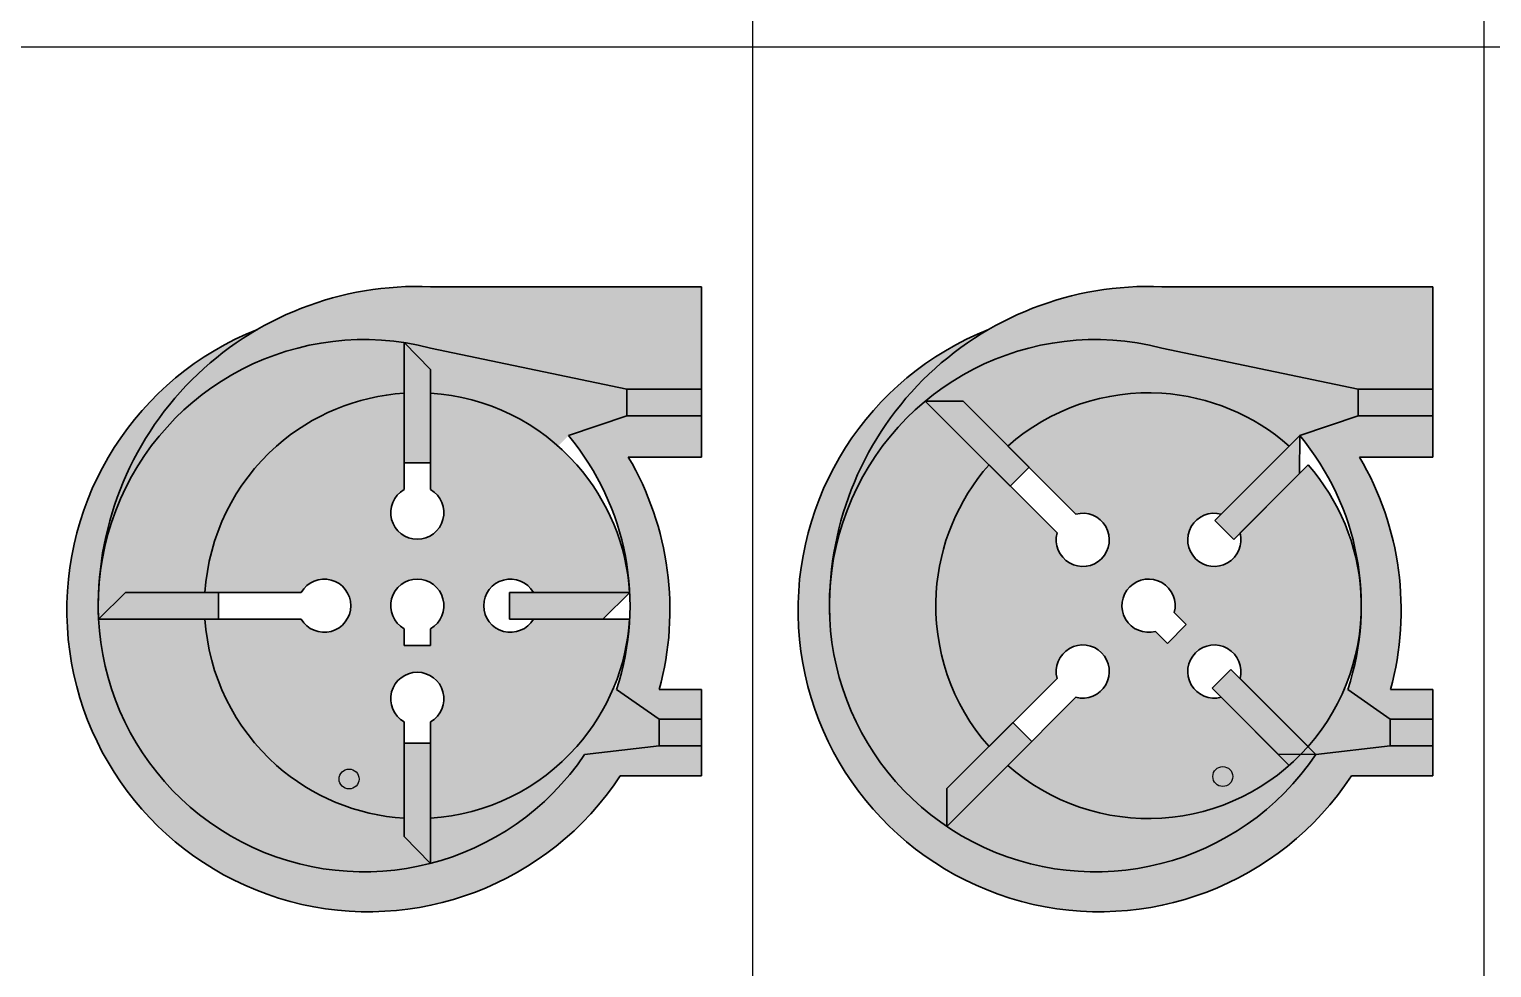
# Model space of a CAD drawing. Header units: millimetres. Extents: x -30196 to -29646, y -21694 to -21274.
# Drawn here: x -29920.6 to -29810.6, y -21511.4 to -21440.9 of the extents above; entities that cross this region are included whole.
import ezdxf

# ---------------------------------------------------------------- set-up
doc = ezdxf.new("R2010")
doc.units = ezdxf.units.MM
doc.layers.add('AM_8', color=1, linetype='Continuous', lineweight=25)

msp = doc.modelspace()

# ---------------------------------------------------------------- hatches: boundary and pattern name
at = {"layer": 'AM_8'}
h = msp.add_hatch(color=4, dxfattribs=at)
edge = h.paths.add_edge_path()
edge.add_line((-29853.19626616816, -21468.81869834606), (-29850.35459195502, -21468.83194543446))
edge.add_line((-29850.35459195502, -21468.83194543446), (-29846.99072980263, -21472.19580758684))
edge.add_arc((-29836.40624679317, -21484.19450415866), 16.00000000000541, 48.58332169860108, 131.4166783015656, ccw=False)
edge.add_line((-29825.82176378375, -21472.19580758681), (-29825.03044098058, -21471.40448478368))
edge.add_line((-29825.03044098058, -21471.40448478368), (-29820.64838037985, -21469.92528988092))
edge.add_line((-29820.64838037985, -21469.92528988092), (-29820.64838037985, -21467.92528988092))
edge.add_line((-29820.64838037985, -21467.92528988092), (-29835.40624679317, -21464.82958742765))
edge.add_arc((-29840.40624679318, -21484.19450415869), 20.00000000000773, 75.52248781405427, 129.7546180542813)
edge = h.paths.add_edge_path()
edge.add_line((-30141.16855270931, -21442.19450415868), (-29701.16855270931, -21442.19450415869))
h = msp.add_hatch(color=8, dxfattribs=at)
edge = h.paths.add_edge_path()
edge.add_line((-29870.03044098053, -21467.92528988092), (-29870.03044098053, -21460.21951980322))
edge.add_line((-29870.03044098053, -21460.21951980322), (-29890.40624679317, -21460.21951980322))
edge.add_arc((-29891.40624679317, -21484.19450415866), 23.9958303636972, 87.6115693426366, 177.6115693424543)
edge.add_arc((-29895.40624679317, -21484.19450415868), 20.00000000000167, 75.52248781405922, 177.1340160170988, ccw=False)
edge.add_line((-29890.40624679317, -21464.82958742765), (-29875.64838037985, -21467.92528988092))
edge.add_line((-29875.64838037985, -21467.92528988092), (-29870.03044098053, -21467.92528988092))
h = msp.add_hatch(color=8, dxfattribs=at)
edge = h.paths.add_edge_path()
edge.add_line((-29815.03044098054, -21467.92528988092), (-29815.03044098054, -21460.21951980322))
edge.add_line((-29815.03044098054, -21460.21951980322), (-29835.40624679318, -21460.21951980322))
edge.add_arc((-29836.40624679318, -21484.19450415866), 23.9958303636972, 87.6115693426366, 177.6115693424543)
edge.add_arc((-29840.40624679318, -21484.19450415868), 20.00000000000167, 75.52248781405922, 177.1340160170988, ccw=False)
edge.add_line((-29835.40624679317, -21464.82958742765), (-29820.64838037985, -21467.92528988092))
edge.add_line((-29820.64838037985, -21467.92528988092), (-29815.03044098054, -21467.92528988092))
h = msp.add_hatch(color=8, dxfattribs=at)
edge = h.paths.add_edge_path()
edge.add_line((-29870.03044098052, -21496.98452353365), (-29870.03044098053, -21494.73452353365))
edge.add_line((-29870.03044098053, -21494.73452353365), (-29873.22577236667, -21494.73452353365))
edge.add_line((-29873.22577236667, -21494.73452353365), (-29878.81852140632, -21495.36801598311))
edge.add_arc((-29895.40541814195, -21484.19201533423), 20.00070333319303, 177.1412554969115, 326.0285050709753, ccw=False)
edge.add_arc((-29891.40624679317, -21484.19450415866), 23.99583036370038, 120.0838597444396, 177.6115693424543, ccw=False)
edge.add_arc((-29895.08547596508, -21484.51756130602), 22.67921142957539, 111.6008538728167, 326.652961886635)
edge.add_line((-29876.14025271799, -21496.98452353365), (-29870.03044098052, -21496.98452353365))
h = msp.add_hatch(color=4, dxfattribs=at)
edge = h.paths.add_edge_path()
edge.add_arc((-29895.40624679317, -21484.19450415869), 20.00000000000453, 81.37307344135498, 177.1340160161292)
edge.add_arc((-29891.40624679317, -21484.19450415863), 23.99583036369888, 177.6115693417065, 182.3884306593368)
edge.add_line((-29915.38123114857, -21485.19450415946), (-29913.36249693654, -21483.19450415867))
edge.add_line((-29913.36249693654, -21483.19450415867), (-29907.37496621584, -21483.19450415866))
edge.add_arc((-29891.40624679316, -21484.19450415867), 16.00000000000811, 93.58332169849552, 176.4166783015038, ccw=False)
edge.add_line((-29892.40624679317, -21468.22578473598), (-29892.40624679318, -21464.4207842254))
h = msp.add_hatch(color=4, dxfattribs=at)
edge = h.paths.add_edge_path()
edge.add_line((-29905.35459195502, -21468.83194543446), (-29901.99072980263, -21472.19580758685))
edge.add_arc((-29891.40624679317, -21484.19450415866), 15.99999999999723, 48.58332169857522, 131.4166783015914, ccw=False)
edge.add_line((-29880.82176378375, -21472.19580758682), (-29880.03044098058, -21471.40448478368))
edge.add_line((-29880.03044098058, -21471.40448478368), (-29875.64838037985, -21469.92528988092))
edge.add_line((-29875.64838037985, -21469.92528988092), (-29875.64838037985, -21467.92528988092))
edge.add_line((-29875.64838037985, -21467.92528988092), (-29890.4062467931, -21464.82958742767))
edge.add_arc((-29895.40624679318, -21484.19450415869), 20.00000000000297, 75.522487813857, 129.754618054296)
edge.add_line((-29908.19626616816, -21468.81869834607), (-29905.35459195502, -21468.83194543446))
h = msp.add_hatch(color=8, dxfattribs=at)
edge = h.paths.add_edge_path()
edge.add_line((-29815.03044098053, -21496.98452353365), (-29815.03044098054, -21494.73452353365))
edge.add_line((-29815.03044098054, -21494.73452353365), (-29818.22577236668, -21494.73452353365))
edge.add_line((-29818.22577236668, -21494.73452353365), (-29823.81852140633, -21495.36801598311))
edge.add_arc((-29840.40541814196, -21484.19201533423), 20.00070333319303, 177.1412554969115, 326.0285050709753, ccw=False)
edge.add_arc((-29836.40624679318, -21484.19450415866), 23.99583036370038, 120.0838597444396, 177.6115693424543, ccw=False)
edge.add_arc((-29840.08547596509, -21484.51756130602), 22.67921142957539, 111.6008538728167, 326.652961886635)
edge.add_line((-29821.14025271799, -21496.98452353365), (-29815.03044098053, -21496.98452353365))
for color, points in [(18, [(-29892.40624679318, -21473.45418666797), (-29890.40624679317, -21473.45418666797), (-29890.40624679318, -21468.22578473598), (-29890.40624679318, -21466.43951843747), (-29892.40624679318, -21464.4207842254), (-29892.40624679318, -21468.22578473598), (-29892.40624679318, -21470.35938536772)]), (4, [(-29870.03044098053, -21467.92528988093), (-29875.64838037985, -21467.92528988093), (-29875.64838037985, -21469.92528988093), (-29870.03044098053, -21469.92528988093)]), (4, [(-29815.03044098054, -21467.92528988092), (-29820.64838037985, -21467.92528988092), (-29820.64838037985, -21469.92528988092), (-29815.03044098054, -21469.92528988092)]), (18, [(-29846.80868604383, -21475.2062784704), (-29845.39447248145, -21473.79206490801), (-29849.09151094234, -21470.09502644715), (-29850.35459195502, -21468.83194543446), (-29853.19626616816, -21468.81869834606), (-29850.50572450471, -21471.50924000952), (-29848.99704102966, -21473.01792348456)]), (6, [(-29831.41802110491, -21477.79206490801), (-29830.00380754253, -21479.20627847038), (-29826.30676908166, -21475.5092400095), (-29825.04368806897, -21474.24615899682), (-29825.03044098058, -21471.40448478368), (-29827.72098264404, -21474.09502644713), (-29829.22966611908, -21475.60370992218)]), (3, [(-29906.34782870604, -21485.19450415867), (-29906.34782870604, -21483.19450415866), (-29911.57623063802, -21483.19450415868), (-29913.36249693654, -21483.19450415867), (-29915.38123114861, -21485.19450415867), (-29911.57623063802, -21485.19450415868), (-29909.44263000628, -21485.19450415867)]), (6, [(-29884.4646648803, -21483.19450415866), (-29884.4646648803, -21485.19450415866), (-29879.23626294832, -21485.19450415865), (-29877.4499966498, -21485.19450415866), (-29875.43126243773, -21483.19450415866), (-29879.23626294832, -21483.19450415865), (-29881.36986358005, -21483.19450415866)]), (20, [(-29830.20610153066, -21488.98043585878), (-29831.62031509304, -21490.39464942116), (-29827.92327663215, -21494.09168788202), (-29825.82176378371, -21496.19320073046), (-29823.81852140633, -21495.36801598311), (-29826.50906306978, -21492.67747431965), (-29828.01774654483, -21491.16879084461)]), (256, [(-29870.03044098053, -21492.73452353367), (-29873.22577236667, -21492.73452353366), (-29873.22577236667, -21494.73452353367), (-29870.03044098053, -21494.73452353367)]), (256, [(-29815.03044098054, -21492.73452353366), (-29818.22577236668, -21492.73452353366), (-29818.22577236668, -21494.73452353366), (-29815.03044098054, -21494.73452353366)]), (3, [(-29845.19217849331, -21494.39464942118), (-29846.60639205568, -21492.9804358588), (-29850.30343051655, -21496.67747431969), (-29851.56651152924, -21497.94055533237), (-29851.57975861763, -21500.78222954551), (-29848.88921695418, -21498.09168788206), (-29847.38053347913, -21496.58300440701)]), (20, [(-29890.40624679315, -21494.52601844714), (-29892.40624679316, -21494.52601844714), (-29892.40624679314, -21499.75442037913), (-29892.40624679315, -21501.54068667765), (-29890.40624679315, -21503.55942088972), (-29890.40624679314, -21499.75442037913), (-29890.40624679315, -21497.62081974739)])]:
    msp.add_hatch(color=color, dxfattribs=at).paths.add_polyline_path(points)
h = msp.add_hatch(color=54, dxfattribs=at)
edge = h.paths.add_edge_path()
edge.add_line((-29892.40624679316, -21494.52601844714), (-29892.40624679316, -21492.92655496623))
edge.add_arc((-29891.40624679317, -21491.19450415866), 1.999999999995739, -59.99999999947232, 240.0000000001702, ccw=False)
edge.add_line((-29890.40624679315, -21492.92655496622), (-29890.40624679315, -21494.52601844714))
edge.add_line((-29890.40624679315, -21494.52601844714), (-29890.40624679315, -21500.16322358133))
edge.add_arc((-29891.40624679317, -21484.19450415866), 16.00000000000131, 273.5833216985238, 356.4166783015281)
edge.add_line((-29875.4375273705, -21485.19450415866), (-29877.4499966498, -21485.19450415865))
edge.add_line((-29877.4499966498, -21485.19450415865), (-29882.67419598559, -21485.19450415866))
edge.add_arc((-29884.40624679316, -21484.19450415866), 1.999999999995739, 30.000000000527677, 330.0000000001702, ccw=False)
edge.add_line((-29882.6741959856, -21483.19450415865), (-29875.43752737049, -21483.19450415865))
edge.add_arc((-29891.40624679317, -21484.19450415867), 16.00000000001243, 3.583321698534452, 86.41667830151837)
edge.add_line((-29890.40624679317, -21468.22578473598), (-29890.40624679317, -21473.45418666797))
edge.add_line((-29890.40624679317, -21473.45418666797), (-29890.40624679318, -21475.46245335108))
edge.add_arc((-29891.40624679317, -21477.19450415865), 1.999999999995739, -239.99999999947227, 60.00000000017019, ccw=False)
edge.add_line((-29892.40624679318, -21475.46245335109), (-29892.40624679318, -21473.45418666797))
edge.add_line((-29892.40624679318, -21473.45418666797), (-29892.40624679318, -21468.22578473598))
edge.add_arc((-29891.40624679316, -21484.19450415867), 16.00000000001265, 93.58332169854745, 176.4166783015038)
edge.add_line((-29907.37496621584, -21483.19450415866), (-29906.34782870604, -21483.19450415867))
edge.add_line((-29906.34782870604, -21483.19450415867), (-29900.13829760074, -21483.19450415866))
edge.add_arc((-29898.40624679317, -21484.19450415866), 1.999999999998889, -149.9999999997571, 150.0000000002223, ccw=False)
edge.add_line((-29900.13829760073, -21485.19450415866), (-29906.34782870604, -21485.19450415867))
edge.add_line((-29906.34782870604, -21485.19450415867), (-29907.37496621584, -21485.19450415865))
edge.add_arc((-29891.40624679318, -21484.19450415866), 15.99999999999245, 183.5833216984345, 266.4166783015525)
edge.add_line((-29892.40624679317, -21500.16322358133), (-29892.40624679316, -21494.52601844714))
edge = h.paths.add_edge_path(flags=16)
edge.add_arc((-29891.40624679317, -21484.19450415865), 2.000000000001195, -59.99999999998971, 239.9999999998994, ccw=False)
edge.add_line((-29890.40624679317, -21485.92655496622), (-29890.40624679317, -21487.19450415865))
edge.add_line((-29890.40624679317, -21487.19450415865), (-29892.40624679317, -21487.19450415865))
edge.add_line((-29892.40624679317, -21487.19450415865), (-29892.40624679317, -21485.92655496622))
edge = h.paths.add_edge_path(flags=16)
edge.add_arc((-29896.53726396731, -21497.22035011039), 0.7499999999995927, -226.4140162774271, 11.459155902570615, ccw=False)
edge.add_arc((-29896.53726396731, -21497.22035011039), 0.7499999999987615, 11.459155902570615, 133.585983722573, ccw=False)
h = msp.add_hatch(color=54, dxfattribs=at)
edge = h.paths.add_edge_path()
edge.add_arc((-29836.40624679321, -21484.19450415866), 16.00000000003158, 318.583321698604, 401.4166783015615)
edge.add_line((-29824.40755022137, -21473.61002114918), (-29825.04368806897, -21474.24615899682))
edge.add_line((-29825.04368806897, -21474.24615899682), (-29829.52464767229, -21478.72711860013))
edge.add_arc((-29831.45649932487, -21479.24475669036), 2.00000000000471, -284.9999999996385, 15.000000000497778, ccw=False)
edge.add_line((-29830.93886123468, -21477.31290503777), (-29825.82176378374, -21472.19580758682))
edge.add_arc((-29836.40624679318, -21484.19450415866), 16.00000000000767, 48.58332169856315, 131.4166783015472)
edge.add_line((-29846.99072980264, -21472.19580758684), (-29845.39447248145, -21473.79206490801))
edge.add_line((-29845.39447248145, -21473.79206490801), (-29841.8736323517, -21477.31290503779))
edge.add_arc((-29841.35599426148, -21479.24475669036), 1.999999999998371, -195.0000000000215, 105.0000000002228, ccw=False)
edge.add_line((-29843.28784591406, -21478.72711860016), (-29846.80868604383, -21475.2062784704))
edge.add_line((-29846.80868604383, -21475.2062784704), (-29848.40494336501, -21473.61002114922))
edge.add_arc((-29836.40624679317, -21484.19450415866), 16.00000000000461, 138.5833216985362, 221.4166783016305)
edge.add_line((-29848.40494336498, -21494.77898716813), (-29846.60639205568, -21492.9804358588))
edge.add_line((-29846.60639205568, -21492.9804358588), (-29843.28784591406, -21489.66188971717))
edge.add_arc((-29841.35599426148, -21489.14425162695), 2.000000000002827, -104.99999999963848, 195.0000000002965, ccw=False)
edge.add_line((-29841.87363235168, -21491.07610327954), (-29845.19217849331, -21494.39464942118))
edge.add_line((-29845.19217849331, -21494.39464942118), (-29846.99072980262, -21496.19320073049))
edge.add_arc((-29836.40624679318, -21484.19450415864), 16.00000000001248, 228.5833216985436, 311.4166783015765)
edge.add_line((-29825.82176378371, -21496.19320073046), (-29830.93886123466, -21491.07610327953))
edge.add_arc((-29831.45649932486, -21489.14425162695), 2.000000000000944, -14.99999999946408, 285.00000000009516, ccw=False)
edge.add_line((-29829.52464767228, -21489.66188971714), (-29824.40755022134, -21494.7789871681))
edge = h.paths.add_edge_path(flags=16)
edge.add_arc((-29830.82375982821, -21497.03334520005), 0.7499999999988699, -289.1589253723279, 11.459155902298278, ccw=False)
edge.add_arc((-29830.82375982821, -21497.03334520005), 0.7499999999964075, 11.459155902298278, 70.84107462767213, ccw=False)
edge = h.paths.add_edge_path(flags=16)
edge.add_line((-29834.99203323079, -21487.02293128341), (-29835.88860870296, -21486.12635581124))
edge.add_arc((-29836.40624679317, -21484.19450415866), 2.000000000003516, -15.000000000195826, 284.9999999999675, ccw=False)
edge.add_line((-29834.47439514059, -21484.71214224887), (-29833.57781966842, -21485.60871772103))
edge.add_line((-29833.57781966842, -21485.60871772103), (-29834.99203323079, -21487.02293128341))
h = msp.add_hatch(color=4, dxfattribs=at)
edge = h.paths.add_edge_path()
edge.add_line((-29851.56651152924, -21497.94055533237), (-29848.404943365, -21494.77898716812))
edge.add_arc((-29836.40624679317, -21484.19450415866), 16.00000000000847, 138.5833216985166, 221.4166783015386, ccw=False)
edge.add_line((-29848.40494336501, -21473.61002114921), (-29853.19626616816, -21468.81869834606))
edge.add_arc((-29840.40624679318, -21484.19450415869), 20.00000000000394, 129.754618054296, 177.1340160161286)
edge.add_arc((-29836.40624679318, -21484.19450415863), 23.99583036369888, 177.6115693417065, 182.3884306593368)
edge.add_arc((-29840.40624679318, -21484.19450415869), 20.00000000000226, 182.8659839848108, 236.0357445506744)
edge.add_line((-29851.57975861764, -21500.78222954552), (-29851.56651152924, -21497.94055533237))
h = msp.add_hatch(color=8, dxfattribs=at)
edge = h.paths.add_edge_path()
edge.add_line((-29870.03044098052, -21473.02099233419), (-29870.03044098053, -21469.92528988092))
edge.add_line((-29870.03044098053, -21469.92528988092), (-29875.64838037985, -21469.92528988092))
edge.add_line((-29875.64838037985, -21469.92528988092), (-29880.03044098056, -21471.40448478368))
edge.add_arc((-29895.43273718069, -21484.1995152985), 20.02357445891537, -18.29323982896301, 39.71716751412907, ccw=False)
edge.add_line((-29876.42110375282, -21490.48452353365), (-29873.22577236667, -21492.73452353365))
edge.add_line((-29873.22577236667, -21492.73452353365), (-29870.03044098053, -21492.73452353365))
edge.add_line((-29870.03044098053, -21492.73452353365), (-29870.03044098053, -21490.48452353365))
edge.add_line((-29870.03044098053, -21490.48452353365), (-29873.20530245477, -21490.48452353365))
edge.add_arc((-29895.08547596508, -21484.51756130602), 22.67921142957379, 344.7457534266397, 390.458957127922)
edge.add_line((-29875.5361656719, -21473.020992334), (-29870.03044098052, -21473.02099233419))
h = msp.add_hatch(color=8, dxfattribs=at)
edge = h.paths.add_edge_path()
edge.add_line((-29815.03044098053, -21473.02099233419), (-29815.03044098054, -21469.92528988092))
edge.add_line((-29815.03044098054, -21469.92528988092), (-29820.64838037985, -21469.92528988092))
edge.add_line((-29820.64838037985, -21469.92528988092), (-29825.03044098057, -21471.40448478368))
edge.add_arc((-29840.4327371807, -21484.1995152985), 20.02357445891537, -18.29323982896301, 39.71716751412907, ccw=False)
edge.add_line((-29821.42110375283, -21490.48452353365), (-29818.22577236668, -21492.73452353365))
edge.add_line((-29818.22577236668, -21492.73452353365), (-29815.03044098054, -21492.73452353365))
edge.add_line((-29815.03044098054, -21492.73452353365), (-29815.03044098054, -21490.48452353365))
edge.add_line((-29815.03044098054, -21490.48452353365), (-29818.20530245477, -21490.48452353365))
edge.add_arc((-29840.08547596509, -21484.51756130602), 22.67921142957379, 344.7457534266397, 390.458957127922)
edge.add_line((-29820.53616567191, -21473.020992334), (-29815.03044098053, -21473.02099233419))
h = msp.add_hatch(color=4, dxfattribs=at)
edge = h.paths.add_edge_path()
edge.add_arc((-29895.40624679317, -21484.19450415869), 19.99999999999912, 182.8659839825468, 284.4775121859939)
edge.add_line((-29890.40624679315, -21503.55942088972), (-29892.40624679315, -21501.54068667765))
edge.add_line((-29892.40624679315, -21501.54068667765), (-29892.40624679315, -21500.16322358133))
edge.add_arc((-29891.40624679318, -21484.19450415866), 15.9999999999954, 183.5833216984475, 266.4166783016053, ccw=False)
edge.add_line((-29907.37496621584, -21485.19450415865), (-29915.38123114861, -21485.19450415867))
h = msp.add_hatch(color=256, dxfattribs=at)
edge = h.paths.add_edge_path()
edge.add_line((-29873.22577236668, -21494.73452353365), (-29873.22577236668, -21492.73452353365))
edge.add_line((-29873.22577236668, -21492.73452353365), (-29876.42110375283, -21490.48452353365))
edge.add_line((-29876.42110375283, -21490.48452353365), (-29876.62272991288, -21490.31395091878))
edge.add_arc((-29891.40624679319, -21484.19450415865), 16.00000000001215, 273.5833216985084, 337.5135195488057, ccw=False)
edge.add_line((-29890.40624679318, -21500.16322358133), (-29890.40624679315, -21503.55942088972))
edge.add_arc((-29895.40624679317, -21484.19450415869), 20.00000000000342, 284.4775121859813, 326.0357445507813)
edge.add_line((-29878.81852140633, -21495.36801598312), (-29873.22577236668, -21494.73452353365))
h = msp.add_hatch(color=256, dxfattribs=at)
edge = h.paths.add_edge_path()
edge.add_line((-29818.22577236668, -21492.73452353365), (-29821.63191074588, -21490.336083301))
edge.add_arc((-29836.40624679318, -21484.19450415865), 16.00000000000679, 318.583321698508, 337.42771549137655, ccw=False)
edge.add_line((-29824.40755022134, -21494.7789871681), (-29823.81852140634, -21495.36801598312))
edge.add_line((-29823.81852140634, -21495.36801598312), (-29818.22577236668, -21494.73452353365))
edge.add_line((-29818.22577236668, -21494.73452353365), (-29818.22577236668, -21492.73452353365))
h = msp.add_hatch(color=256, dxfattribs=at)
edge = h.paths.add_edge_path()
edge.add_arc((-29840.40624679317, -21484.19450415869), 19.99999999999851, 236.0357445506627, 326.03574455079)
edge.add_line((-29823.81852140633, -21495.36801598311), (-29824.94891876627, -21495.36274638757))
edge.add_arc((-29836.40624679318, -21484.19450415864), 16.00000000001178, 228.5833216986183, 315.73202552310505, ccw=False)
edge.add_line((-29846.9907298026, -21496.1932007305), (-29851.57975861763, -21500.78222954551))
h = msp.add_hatch(color=0, dxfattribs=at)
edge = h.paths.add_edge_path()
edge.add_arc((-29896.5372639673, -21497.22035011039), 0.7499999999960273, 371.4591559026259, 649.2612381732924)
edge.add_arc((-29896.5372639673, -21497.22035011039), 0.7499999999972446, 289.2612381732923, 371.4591559026259)
h = msp.add_hatch(color=0, dxfattribs=at)
edge = h.paths.add_edge_path()
edge.add_arc((-29830.82375982821, -21497.03334520004), 0.7499999999960273, 56.45915590262589, 334.2612381732923)
edge.add_arc((-29830.82375982821, -21497.03334520004), 0.7499999999972446, -25.73876182670767, 56.45915590262589)

# ---------------------------------------------------------------- linework, layer by layer
for p, q in [((-29866.16855270931, -21442.19450415869), (-29866.16855270931, -21358.19450415869)), ((-29811.16855270931, -21442.19450415869), (-29811.16855270931, -21358.19450415869)), ((-30141.16855270931, -21442.19450415868), (-29701.16855270931, -21442.19450415869)), ((-30141.16855270931, -21442.19450415868), (-29701.16855270931, -21442.19450415869)), ((-29866.16855270931, -21526.19450415869), (-29866.16855270931, -21442.19450415869)), ((-29811.16855270931, -21526.19450415869), (-29811.16855270931, -21442.19450415869))]:
    msp.add_line(p, q)
at = {"lineweight": 30}
for p, q in [((-29890.40624679317, -21460.21951980322), (-29870.03044098053, -21460.21951980322)), ((-29870.03044098053, -21464.82958742765), (-29870.03044098053, -21460.21951980322)), ((-29835.40624679318, -21460.21951980322), (-29815.03044098054, -21460.21951980322)), ((-29815.03044098054, -21464.82958742765), (-29815.03044098054, -21460.21951980322)), ((-29890.40624679317, -21464.82958742765), (-29875.64838037985, -21467.92528988092)), ((-29870.03044098052, -21473.02099233419), (-29870.03044098053, -21464.82958742765)), ((-29835.40624679317, -21464.82958742765), (-29820.64838037985, -21467.92528988092)), ((-29815.03044098053, -21473.02099233419), (-29815.03044098054, -21464.82958742765)), ((-29892.40624679318, -21475.46245335109), (-29892.40624679318, -21468.22578473598)), ((-29890.40624679318, -21475.46245335108), (-29890.40624679318, -21468.22578473598)), ((-29870.03044098053, -21467.92528988092), (-29875.64838037985, -21467.92528988092)), ((-29875.64838037985, -21469.92528988092), (-29875.64838037985, -21467.92528988092)), ((-29815.03044098054, -21467.92528988092), (-29820.64838037985, -21467.92528988092)), ((-29820.64838037985, -21469.92528988092), (-29820.64838037985, -21467.92528988092)), ((-29880.03044098057, -21471.40448478368), (-29875.64838037985, -21469.92528988092)), ((-29870.03044098053, -21469.92528988092), (-29875.64838037985, -21469.92528988092)), ((-29825.03044098058, -21471.40448478368), (-29820.64838037985, -21469.92528988092)), ((-29815.03044098054, -21469.92528988092), (-29820.64838037985, -21469.92528988092)), ((-29875.5361656719, -21473.020992334), (-29870.03044098052, -21473.02099233419)), ((-29841.8736323517, -21477.31290503779), (-29846.99072980263, -21472.19580758684)), ((-29830.93886123468, -21477.31290503777), (-29825.82176378375, -21472.19580758682)), ((-29820.53616567191, -21473.020992334), (-29815.03044098053, -21473.02099233419)), ((-29843.28784591406, -21478.72711860016), (-29848.40494336501, -21473.61002114923)), ((-29829.52464767229, -21478.72711860013), (-29824.40755022136, -21473.61002114919)), ((-29900.13829760074, -21483.19450415866), (-29907.37496621584, -21483.19450415867)), ((-29882.6741959856, -21483.19450415866), (-29875.43752737049, -21483.19450415865)), ((-29900.13829760073, -21485.19450415866), (-29907.37496621584, -21485.19450415867)), ((-29882.67419598559, -21485.19450415866), (-29875.43752737049, -21485.19450415865)), ((-29833.57781966842, -21485.60871772103), (-29834.47439514059, -21484.71214224887)), ((-29892.40624679317, -21487.19450415865), (-29892.40624679317, -21485.92655496622)), ((-29890.40624679317, -21487.19450415865), (-29890.40624679317, -21485.92655496622)), ((-29834.99203323079, -21487.02293128341), (-29835.88860870296, -21486.12635581124)), ((-29833.57781966842, -21485.60871772103), (-29834.99203323079, -21487.02293128341)), ((-29890.40624679317, -21487.19450415865), (-29892.40624679317, -21487.19450415865)), ((-29873.22577236667, -21492.73452353365), (-29876.42110375282, -21490.48452353365)), ((-29873.20530245477, -21490.48452353365), (-29870.03044098053, -21490.48452353365)), ((-29870.03044098053, -21496.98452353365), (-29870.03044098053, -21490.48452353365)), ((-29843.28784591406, -21489.66188971717), (-29848.40494336499, -21494.77898716811)), ((-29829.52464767229, -21489.66188971715), (-29824.40755022133, -21494.77898716808)), ((-29818.22577236668, -21492.73452353365), (-29821.42110375283, -21490.48452353365)), ((-29818.20530245477, -21490.48452353365), (-29815.03044098054, -21490.48452353365)), ((-29815.03044098054, -21496.98452353365), (-29815.03044098054, -21490.48452353365)), ((-29841.87363235168, -21491.07610327954), (-29846.99072980262, -21496.19320073048)), ((-29830.93886123465, -21491.07610327954), (-29825.8217637837, -21496.19320073047)), ((-29870.03044098053, -21492.73452353365), (-29873.22577236667, -21492.73452353364)), ((-29873.22577236667, -21492.73452353365), (-29873.22577236667, -21494.73452353365)), ((-29815.03044098054, -21492.73452353365), (-29818.22577236668, -21492.73452353364)), ((-29818.22577236668, -21492.73452353365), (-29818.22577236668, -21494.73452353365)), ((-29892.40624679316, -21492.92655496623), (-29892.40624679315, -21500.16322358133)), ((-29890.40624679316, -21492.92655496622), (-29890.40624679315, -21500.16322358133)), ((-29873.22577236667, -21494.73452353365), (-29878.81852140633, -21495.36801598311)), ((-29870.03044098053, -21494.73452353365), (-29873.22577236667, -21494.73452353365)), ((-29818.22577236668, -21494.73452353365), (-29823.81852140633, -21495.36801598311)), ((-29815.03044098054, -21494.73452353365), (-29818.22577236668, -21494.73452353365)), ((-29876.14025271799, -21496.98452353365), (-29870.03044098052, -21496.98452353365)), ((-29821.14025271799, -21496.98452353365), (-29815.03044098053, -21496.98452353365))]:
    msp.add_line(p, q, dxfattribs=at)
at = {"color": 20, "lineweight": 30}
for p, q in [((-29892.40624679318, -21473.45418666797), (-29892.40624679318, -21464.4207842254)), ((-29892.40624679318, -21464.4207842254), (-29890.40624679318, -21466.43951843747)), ((-29890.40624679317, -21473.45418666797), (-29890.40624679318, -21466.43951843747)), ((-29846.80868604383, -21475.2062784704), (-29853.19626616816, -21468.81869834606)), ((-29853.19626616816, -21468.81869834606), (-29850.35459195502, -21468.83194543446)), ((-29845.39447248145, -21473.79206490801), (-29850.35459195502, -21468.83194543446)), ((-29831.41802110491, -21477.79206490801), (-29825.03044098058, -21471.40448478368)), ((-29825.03044098058, -21471.40448478368), (-29825.04368806897, -21474.24615899682)), ((-29892.40624679318, -21473.45418666797), (-29890.40624679317, -21473.45418666797)), ((-29846.80868604383, -21475.2062784704), (-29845.39447248145, -21473.79206490801)), ((-29830.00380754253, -21479.20627847038), (-29825.04368806897, -21474.24615899682)), ((-29831.41802110491, -21477.79206490801), (-29830.00380754253, -21479.20627847038)), ((-29915.38123114861, -21485.19450415867), (-29913.36249693654, -21483.19450415867)), ((-29906.34782870604, -21483.19450415866), (-29913.36249693654, -21483.19450415867)), ((-29906.34782870604, -21485.19450415867), (-29906.34782870604, -21483.19450415866)), ((-29884.4646648803, -21483.19450415866), (-29875.43126243773, -21483.19450415866)), ((-29884.4646648803, -21483.19450415866), (-29884.4646648803, -21485.19450415866)), ((-29875.43126243773, -21483.19450415866), (-29877.4499966498, -21485.19450415866)), ((-29906.34782870604, -21485.19450415867), (-29915.38123114861, -21485.19450415867)), ((-29884.4646648803, -21485.19450415866), (-29877.4499966498, -21485.19450415865)), ((-29830.20610153066, -21488.98043585878), (-29831.62031509304, -21490.39464942116)), ((-29830.20610153066, -21488.98043585878), (-29823.81852140633, -21495.36801598311)), ((-29831.62031509304, -21490.39464942116), (-29826.66019561947, -21495.35476889472)), ((-29846.60639205568, -21492.9804358588), (-29851.56651152924, -21497.94055533237)), ((-29845.19217849331, -21494.39464942118), (-29846.60639205568, -21492.9804358588)), ((-29892.40624679316, -21494.52601844714), (-29892.40624679315, -21501.54068667765)), ((-29890.40624679315, -21494.52601844714), (-29892.40624679316, -21494.52601844714)), ((-29890.40624679315, -21494.52601844714), (-29890.40624679315, -21503.55942088972)), ((-29845.19217849331, -21494.39464942118), (-29851.57975861763, -21500.78222954551)), ((-29823.81852140633, -21495.36801598311), (-29826.66019561947, -21495.35476889472)), ((-29851.57975861763, -21500.78222954551), (-29851.56651152924, -21497.94055533237)), ((-29890.40624679315, -21503.55942088972), (-29892.40624679315, -21501.54068667765))]:
    msp.add_line(p, q, dxfattribs=at)
for centre in [(-29896.53726396731, -21497.22035011039), (-29830.82375982821, -21497.03334520005)]:
    msp.add_circle(centre, 0.75)
at = {"lineweight": 30}
for centre, radius, start, end in [((-29891.40624679317, -21484.19450415866), 23.99583036369871, 87.61156934256753, 182.3884306583802), ((-29836.40624679318, -21484.19450415866), 23.99583036369871, 87.61156934256591, 182.3884306583802), ((-29895.08547596508, -21484.51756130602), 22.67921142957539, 111.6008538728171, 326.6529618866345), ((-29895.40624679317, -21484.19450415869), 20.00000000000297, 75.52248781385646, 326.0357445507985), ((-29840.08547596509, -21484.51756130602), 22.67921142957539, 111.6008538728155, 326.6529618866345), ((-29840.40624679318, -21484.19450415869), 20.00000000000297, 75.52248781385813, 326.0357445507996), ((-29891.40624679317, -21484.19450415866), 16, 93.58332169847198, 131.4166783018021), ((-29891.40624679318, -21484.19450415867), 16.00000000001408, 41.4166783016598, 86.41667830150456), ((-29836.40624679317, -21484.19450415867), 16.00000000001106, 86.41667830154357, 131.4166783017885), ((-29836.40624679318, -21484.19450415866), 16, 48.58332169857823, 86.41667830152802), ((-29895.40624679315, -21484.19450415868), 19.99999999998333, 341.669309630752, 39.75461805440924), ((-29840.40624679316, -21484.19450415868), 19.99999999998333, 341.6693096307528, 39.75461805440818), ((-29891.40624679315, -21484.19450415866), 16.00000000001873, 131.4166783018362, 176.4166783015192), ((-29895.08547596508, -21484.51756130602), 22.67921142957539, 344.7457534266424, 30.45895712792221), ((-29840.08547596509, -21484.51756130602), 22.67921142957539, 344.7457534266416, 30.45895712792129), ((-29891.40624679317, -21484.19450415866), 16, 3.583321698465447, 41.4166783016468), ((-29836.40624679318, -21484.19450415866), 16, 138.5833216985105, 176.4166783015345), ((-29836.40624679318, -21484.19450415866), 16, 3.583321698465447, 41.4166783016468), ((-29891.40624679317, -21477.19450415866), 2, 120.0000000004758, 59.99999999999073), ((-29841.35599426148, -21479.24475669035), 2, 165.0000000002339, 105.0000000002237), ((-29831.45649932488, -21479.24475669035), 2, 75.00000000023476, 15.00000000016897), ((-29898.40624679317, -21484.19450415866), 2, 210.0000000002434, 150.0000000003271), ((-29891.40624679317, -21484.19450415865), 2, 300.0000000000624, 239.9999999999376), ((-29884.40624679316, -21484.19450415866), 2, 30.00000000042306, 330.0000000000273), ((-29836.40624679317, -21484.19450415866), 2, 345.000000000234, 284.9999999997663), ((-29836.40624679317, -21484.19450415866), 16.00000000001106, 176.4166783015436, 221.4166783016219), ((-29836.40624679324, -21484.19450415865), 16.00000000005517, 318.5833216986264, 3.583321698419036), ((-29891.40624679318, -21484.19450415867), 15.99999999998496, 183.5833216984231, 228.5833216985873), ((-29891.40624679317, -21484.19450415866), 16, 318.5833216985105, 356.4166783015345), ((-29841.35599426148, -21489.14425162696), 2, 255.0000000002347, 195.0000000001689), ((-29831.45649932487, -21489.14425162696), 2, 345.0000000006361, 285.0000000002205), ((-29891.40624679317, -21491.19450415866), 2, 300.0000000004229, 240.0000000004551), ((-29891.40624679317, -21484.19450415866), 15.99999999999699, 273.5833216984857, 318.5833216985275), ((-29836.40624679318, -21484.19450415866), 16.0000000000004, 273.5833216984718, 318.583321698693), ((-29891.40624679317, -21484.19450415866), 16, 228.5833216985782, 266.4166783015281), ((-29836.40624679317, -21484.19450415863), 16.00000000002404, 228.5833216986149, 273.5833216984402)]:
    msp.add_arc(centre, radius, start, end, dxfattribs=at)

doc.saveas('drawing.dxf')
